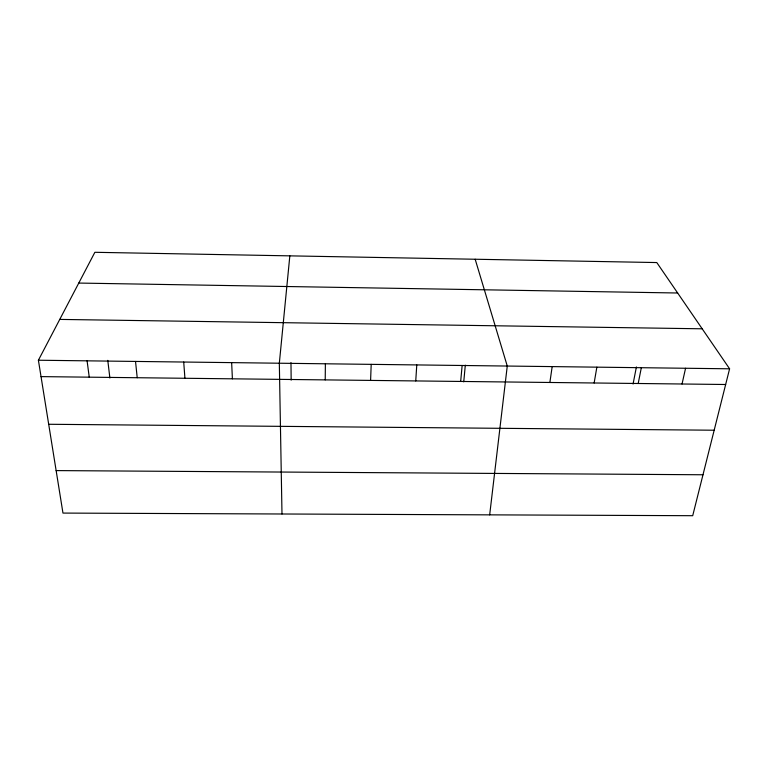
<?xml version="1.0" encoding="UTF-8"?>
<svg xmlns="http://www.w3.org/2000/svg" width="768" height="768" viewBox="0 0 768 768"><rect width="100%" height="100%" fill="white"/><g stroke="black" fill="none" stroke-linecap="round" stroke-linejoin="round"><path stroke-width="1.15" d="M325.219 379.891L325.382 363.792M370.598 380.419L371.194 364.358M415.747 380.938L416.774 364.925M460.675 381.456L462.134 365.491M463.747 381.85L465.302 365.184M289.834 255.859L279.331 363.226L281.99 513.994M489.677 514.858L507.264 366.048L475.171 259.238M549.878 382.483L552.173 366.605M594.144 382.992L596.861 367.162M633.062 384.058L636.403 366.941M638.198 383.501L641.328 367.709M682.032 384L685.574 368.256M729.6 368.803L692.707 515.702L62.966 513.082L38.4 360.23L94.867 252.298L656.794 262.56L729.6 368.803L38.4 360.23M56.131 470.592L702.989 474.768M48.691 424.272L714.173 430.224M41.03 376.618L725.654 384.499M59.76 319.411L702.182 328.8M78.768 283.066L677.654 293.002M87.091 360.835L89.242 377.174M107.779 360.365L109.891 378.048M135.533 361.44L137.213 377.731M183.715 362.035L184.925 378.278M231.648 362.63L232.397 378.826M290.976 362.64L291.158 380.131"/></g></svg>
